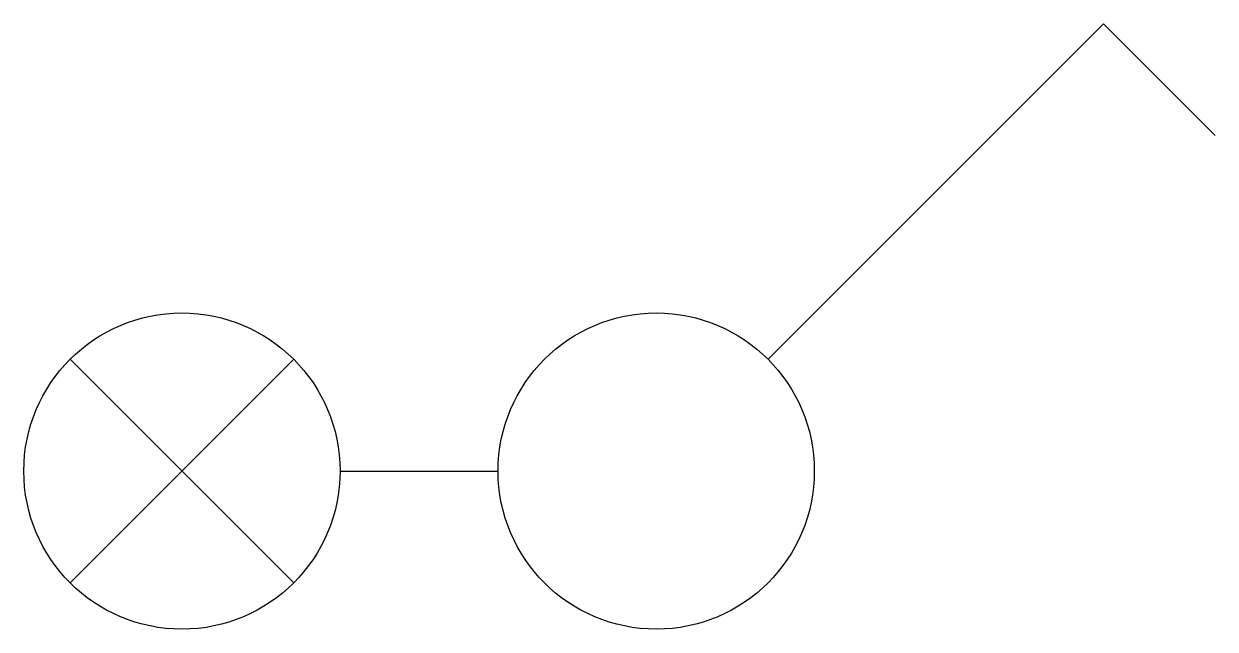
# Model space of a CAD drawing. Extents: x 40 to 77.7, y 175 to 194.1.
import ezdxf

# ---------------------------------------------------------------- set-up
doc = ezdxf.new("R2010")
doc.units = 0
doc.header["$LTSCALE"] = 20
doc.header["$MEASUREMENT"] = 0
doc.layers.get('0').update_dxf_attribs({"linetype": 'CONTINUOUS'})

msp = doc.modelspace()

# ---------------------------------------------------------------- linework, layer by layer
for p, q in [((63.53552, 183.53554), (74.14214, 194.14214)), ((74.14214, 194.14214), (77.67766, 190.60662)), ((41.46448, 176.46446), (48.53552, 183.53554)), ((48.53552, 176.46446), (41.46448, 183.53554)), ((50, 180), (55, 180))]:
    msp.add_line(p, q)
for centre in [(45, 180), (60, 180)]:
    msp.add_circle(centre, 5)

doc.saveas('drawing.dxf')
